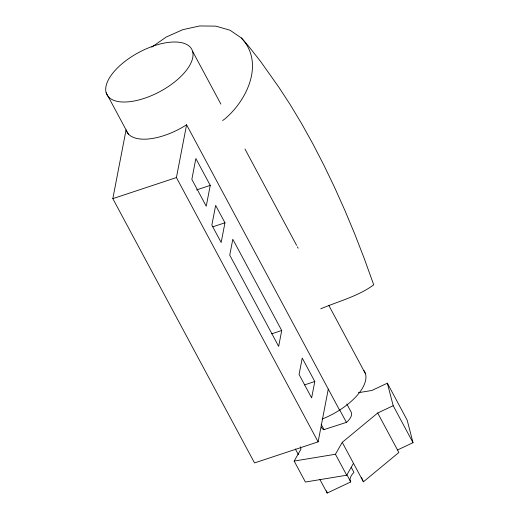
<?xml version="1.0" encoding="UTF-8"?>
<svg xmlns="http://www.w3.org/2000/svg" width="519" height="519" viewBox="0 0 519 519"><rect width="100%" height="100%" fill="white"/><g stroke="black" fill="none" stroke-linecap="round" stroke-linejoin="round"><path stroke-width="0.78" d="M328.28 389.081L318.121 441.851L254.531 462.929L112.831 198.641L126.072 129.88A48.098 22.239 -28.2 0 0 186.581 124.794L339.562 410.12M318.121 441.851L176.421 177.563L186.581 124.794M210.247 185.387L206.238 206.218L191.848 179.379L195.858 158.555L210.247 185.387L196.597 189.915M224.961 222.787L221.165 242.49L211.849 225.116L215.644 205.414L224.961 222.787L212.907 226.784M281.72 330.499L278.664 346.381L229.748 255.147L232.804 239.265L281.72 330.499L271.768 333.801M314.793 381.497L311.634 397.911L299.074 374.484L302.233 358.071L314.793 381.497L304.484 384.916M353.491 463.311L346.692 475.216L305.406 482.028L294.163 461.06L300.955 449.156L300.352 446.827M294.163 461.06L335.449 454.248L342.248 442.344L377.696 413.007L393.194 405.709L387.349 383.178L371.857 390.476L358.357 392.701M321.443 427.143A16.712 7.727 -28.2 0 0 323.739 429.68L346.407 422.388L347.736 421.22A16.712 7.727 -28.2 0 0 350.902 411.645L346.796 403.99M342.248 442.344L363.41 481.814L398.858 452.471L377.696 413.007M151.756 47.138L166.203 37.057L182.785 29.674L199.711 25.95L215.826 26.138L230.034 30.232L241.367 37.945L248.607 46.204L260.519 61.365L278.865 87.257L290.29 104.773L301.643 123.652L312.84 143.776L323.824 165.023L334.521 187.268L344.876 210.377L354.821 234.205L364.293 258.624L373.732 284.834C358.136 296.336 338.453 301.247 320.755 308.811M222.606 120.538L224.578 119.162C247.109 100.368 264.885 62.922 241.367 37.945M397.522 449.979L413.02 442.681L407.175 420.156L387.349 383.178M319.951 479.575L327.171 493.05L350.766 481.937A16.712 7.727 -28.2 0 1 353.932 472.355L351.279 467.405M112.831 198.641L176.421 177.563M393.194 405.709L413.02 442.681M192.575 51.303A48.098 22.239 -28.2 0 1 133.234 101.179A48.098 22.239 -28.2 0 1 122.276 63.558A48.098 22.239 -28.2 0 1 192.575 51.303L220.88 104.098M244.981 149.05L296.621 245.364M297.387 246.791L298.153 248.218M328.754 305.295L365.48 373.79M339.776 410.023L346.407 422.388M321.164 424.283L324.109 429.777M346.964 474.846L350.766 481.937M335.449 454.248L346.692 475.216M106.148 92.719L128.368 134.168M295.33 448.993L298.399 454.709M361.503 477.376L363.41 481.814M326.587 490.786L327.171 493.05M363.871 370.521A48.098 22.239 -28.2 0 1 322.182 419.028"/></g></svg>
